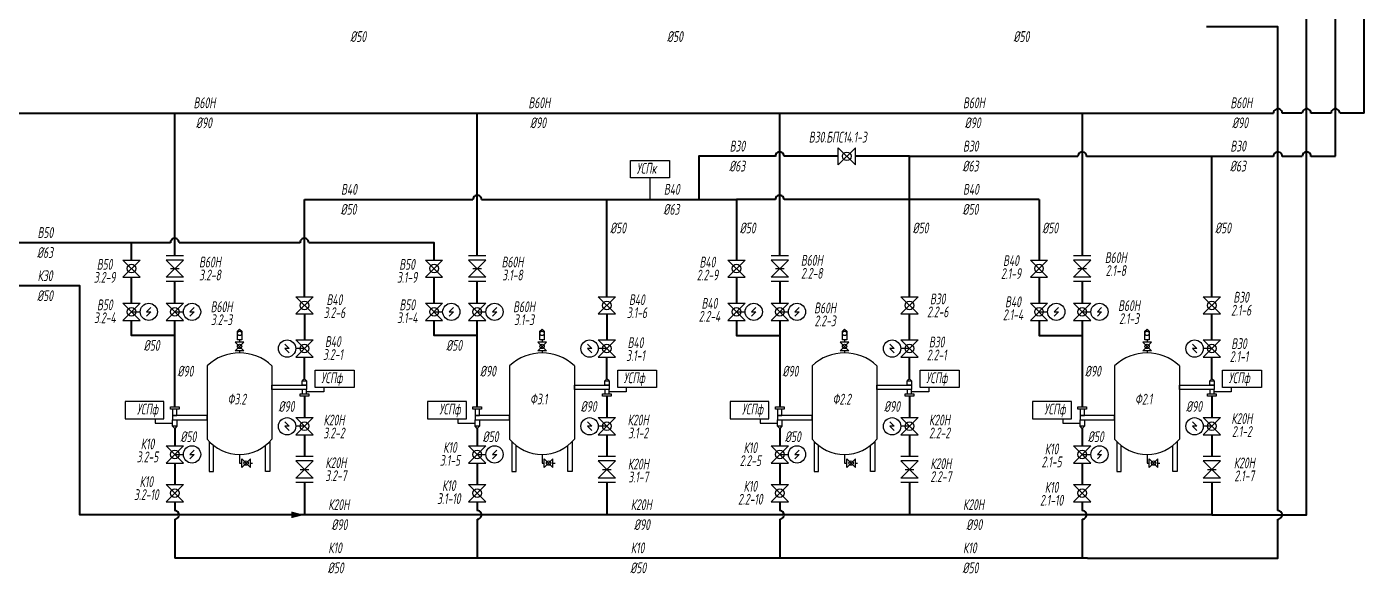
# Model space of a CAD drawing. Header units: millimetres. Extents: x 224478 to 277836, y -897 to 38307.
# Drawn here: x 246884 to 277836, y 6644 to 19296 of the extents above; entities that cross this region are included whole.
import ezdxf

# ---------------------------------------------------------------- set-up
doc = ezdxf.new("R2010")
doc.units = ezdxf.units.MM
doc.layers.add('1', color=7, linetype='Continuous')
for name, color, linetype, lineweight in [('В30', 136, 'Continuous', 40), ('В40', 142, 'Continuous', 40), ('В50', 180, 'Continuous', 40), ('В60Н', 140, 'Continuous', 40), ('К20Н', 33, 'Continuous', 40), ('К30', 54, 'Continuous', 40)]:
    doc.layers.add(name, color=color, linetype=linetype, lineweight=lineweight)
doc.layers.add('К10', color=7, linetype='Continuous', lineweight=40, true_color=0xffbe00)
doc.layers.add('Надписи', color=7, linetype='Continuous', true_color=0x93278f)
doc.styles.add('Eskd знаки', font='eskd.shx', dxfattribs={"width": 0.8, "oblique": 10})

msp = doc.modelspace()

# ---------------------------------------------------------------- linework, layer by layer
for p, q in [((265659, 16096), (265659, 16496)), ((265659, 16496), (266059, 16096)), ((265659, 16096), (266059, 16496)), ((266059, 16096), (266059, 16496)), ((250509, 13996), (250109, 13996)), ((257509, 13996), (257109, 13996)), ((264509, 13996), (264109, 13996)), ((271509, 13996), (271109, 13996)), ((249109, 13896), (249509, 13896)), ((249509, 13896), (249109, 13496)), ((249109, 13896), (249509, 13496)), ((250509, 13896), (250109, 13896)), ((250109, 13896), (250509, 13496)), ((250509, 13896), (250109, 13496)), ((250209, 13696), (250409, 13696)), ((256109, 13896), (256509, 13896)), ((256509, 13896), (256109, 13496)), ((256109, 13896), (256509, 13496)), ((257509, 13896), (257109, 13896)), ((257109, 13896), (257509, 13496)), ((257509, 13896), (257109, 13496)), ((257209, 13696), (257409, 13696)), ((263109, 13896), (263509, 13896)), ((263509, 13896), (263109, 13496)), ((263109, 13896), (263509, 13496)), ((264509, 13896), (264109, 13896)), ((264109, 13896), (264509, 13496)), ((264509, 13896), (264109, 13496)), ((264209, 13696), (264409, 13696)), ((270109, 13896), (270509, 13896)), ((270509, 13896), (270109, 13496)), ((270109, 13896), (270509, 13496)), ((271509, 13896), (271109, 13896)), ((271109, 13896), (271509, 13496)), ((271509, 13896), (271109, 13496)), ((271209, 13696), (271409, 13696)), ((249109, 13496), (249509, 13496)), ((250509, 13496), (250109, 13496)), ((250509, 13396), (250109, 13396)), ((256109, 13496), (256509, 13496)), ((257509, 13496), (257109, 13496)), ((257509, 13396), (257109, 13396)), ((263109, 13496), (263509, 13496)), ((264509, 13496), (264109, 13496)), ((264509, 13396), (264109, 13396)), ((270109, 13496), (270509, 13496)), ((271509, 13496), (271109, 13496)), ((271509, 13396), (271109, 13396)), ((253109, 13046), (253509, 13046)), ((253509, 13046), (253109, 12646)), ((253109, 13046), (253509, 12646)), ((260109, 13046), (260509, 13046)), ((260509, 13046), (260109, 12646)), ((260109, 13046), (260509, 12646)), ((267109, 13046), (267509, 13046)), ((267509, 13046), (267109, 12646)), ((267109, 13046), (267509, 12646)), ((274109, 13046), (274509, 13046)), ((274509, 13046), (274109, 12646)), ((274109, 13046), (274509, 12646)), ((249109, 12896), (249509, 12896)), ((249509, 12896), (249109, 12496)), ((249109, 12896), (249509, 12496)), ((249309, 12696), (249509, 12696)), ((249759, 12796), (249659, 12696)), ((249659, 12696), (249759, 12696)), ((249759, 12696), (249659, 12596)), ((250109, 12896), (250509, 12896)), ((250509, 12896), (250109, 12496)), ((250109, 12896), (250509, 12496)), ((250309, 12696), (250509, 12696)), ((250759, 12796), (250659, 12696)), ((250659, 12696), (250759, 12696)), ((250759, 12696), (250659, 12596)), ((256109, 12896), (256509, 12896)), ((256509, 12896), (256109, 12496)), ((256109, 12896), (256509, 12496)), ((256309, 12696), (256509, 12696)), ((256759, 12796), (256659, 12696)), ((256659, 12696), (256759, 12696)), ((256759, 12696), (256659, 12596)), ((257109, 12896), (257509, 12896)), ((257509, 12896), (257109, 12496)), ((257109, 12896), (257509, 12496)), ((257309, 12696), (257509, 12696)), ((257759, 12796), (257659, 12696)), ((257659, 12696), (257759, 12696)), ((257759, 12696), (257659, 12596)), ((263109, 12896), (263509, 12896)), ((263509, 12896), (263109, 12496)), ((263109, 12896), (263509, 12496)), ((263309, 12696), (263509, 12696)), ((263759, 12796), (263659, 12696)), ((263659, 12696), (263759, 12696)), ((263759, 12696), (263659, 12596)), ((264109, 12896), (264509, 12896)), ((264509, 12896), (264109, 12496)), ((264109, 12896), (264509, 12496)), ((264309, 12696), (264509, 12696)), ((264759, 12796), (264659, 12696)), ((264659, 12696), (264759, 12696)), ((264759, 12696), (264659, 12596)), ((270109, 12896), (270509, 12896)), ((270509, 12896), (270109, 12496)), ((270109, 12896), (270509, 12496)), ((270309, 12696), (270509, 12696)), ((270759, 12796), (270659, 12696)), ((270659, 12696), (270759, 12696)), ((270759, 12696), (270659, 12596)), ((271109, 12896), (271509, 12896)), ((271509, 12896), (271109, 12496)), ((271109, 12896), (271509, 12496)), ((271309, 12696), (271509, 12696)), ((271759, 12796), (271659, 12696)), ((271659, 12696), (271759, 12696)), ((271759, 12696), (271659, 12596)), ((249109, 12496), (249509, 12496)), ((250109, 12496), (250509, 12496)), ((253109, 12646), (253509, 12646)), ((256109, 12496), (256509, 12496)), ((257109, 12496), (257509, 12496)), ((260109, 12646), (260509, 12646)), ((263109, 12496), (263509, 12496)), ((264109, 12496), (264509, 12496)), ((267109, 12646), (267509, 12646)), ((270109, 12496), (270509, 12496)), ((271109, 12496), (271509, 12496)), ((274109, 12646), (274509, 12646)), ((251759, 12246), (251809, 12296)), ((251809, 12296), (251859, 12246)), ((258759, 12246), (258809, 12296)), ((258809, 12296), (258859, 12246)), ((265759, 12246), (265809, 12296)), ((265809, 12296), (265859, 12246)), ((272759, 12246), (272809, 12296)), ((272809, 12296), (272859, 12246)), ((251909, 11996), (251709, 11996)), ((251709, 11996), (251909, 11796)), ((251909, 11996), (251709, 11796)), ((251909, 11796), (251709, 11796)), ((251809, 12046), (251809, 11996)), ((251809, 11796), (251809, 11746)), ((252859, 11946), (252959, 11846)), ((252959, 11846), (252859, 11846)), ((252859, 11846), (252959, 11746)), ((253109, 12046), (253509, 12046)), ((253509, 12046), (253109, 11646)), ((253109, 12046), (253509, 11646)), ((253309, 11846), (253109, 11846)), ((258909, 11996), (258709, 11996)), ((258709, 11996), (258909, 11796)), ((258909, 11996), (258709, 11796)), ((258909, 11796), (258709, 11796)), ((258809, 12046), (258809, 11996)), ((258809, 11796), (258809, 11746)), ((259859, 11946), (259959, 11846)), ((259959, 11846), (259859, 11846)), ((259859, 11846), (259959, 11746)), ((260109, 12046), (260509, 12046)), ((260509, 12046), (260109, 11646)), ((260109, 12046), (260509, 11646)), ((260309, 11846), (260109, 11846)), ((265909, 11996), (265709, 11996)), ((265709, 11996), (265909, 11796)), ((265909, 11996), (265709, 11796)), ((265909, 11796), (265709, 11796)), ((265809, 12046), (265809, 11996)), ((265809, 11796), (265809, 11746)), ((266859, 11946), (266959, 11846)), ((266959, 11846), (266859, 11846)), ((266859, 11846), (266959, 11746)), ((267109, 12046), (267509, 12046)), ((267509, 12046), (267109, 11646)), ((267109, 12046), (267509, 11646)), ((267309, 11846), (267109, 11846)), ((272909, 11996), (272709, 11996)), ((272709, 11996), (272909, 11796)), ((272909, 11996), (272709, 11796)), ((272909, 11796), (272709, 11796)), ((272809, 12046), (272809, 11996)), ((272809, 11796), (272809, 11746)), ((273859, 11946), (273959, 11846)), ((273959, 11846), (273859, 11846)), ((273859, 11846), (273959, 11746)), ((274109, 12046), (274509, 12046)), ((274509, 12046), (274109, 11646)), ((274109, 12046), (274509, 11646)), ((274309, 11846), (274109, 11846)), ((253109, 11646), (253509, 11646)), ((260109, 11646), (260509, 11646)), ((267109, 11646), (267509, 11646)), ((274109, 11646), (274509, 11646)), ((253309, 11146), (253259, 11096)), ((253359, 11096), (253309, 11146)), ((260309, 11146), (260259, 11096)), ((260359, 11096), (260309, 11146)), ((267309, 11146), (267259, 11096)), ((267359, 11096), (267309, 11146)), ((274309, 11146), (274259, 11096)), ((274359, 11096), (274309, 11146)), ((253759, 10846), (253359, 10846)), ((253759, 10946), (253759, 10846)), ((260759, 10846), (260359, 10846)), ((260759, 10946), (260759, 10846)), ((267759, 10846), (267359, 10846)), ((267759, 10946), (267759, 10846)), ((274759, 10846), (274359, 10846)), ((274759, 10946), (274759, 10846)), ((249859, 10221), (249859, 10121)), ((253109, 10246), (253509, 10246)), ((253509, 10246), (253109, 9846)), ((253109, 10246), (253509, 9846)), ((256859, 10221), (256859, 10121)), ((260109, 10246), (260509, 10246)), ((260509, 10246), (260109, 9846)), ((260109, 10246), (260509, 9846)), ((263859, 10221), (263859, 10121)), ((267109, 10246), (267509, 10246)), ((267509, 10246), (267109, 9846)), ((267109, 10246), (267509, 9846)), ((270859, 10221), (270859, 10121)), ((274109, 10246), (274509, 10246)), ((274509, 10246), (274109, 9846)), ((274109, 10246), (274509, 9846)), ((249859, 10121), (250259, 10121)), ((250309, 9996), (250259, 10046)), ((250359, 10046), (250309, 9996)), ((252859, 10146), (252959, 10046)), ((252959, 10046), (252859, 10046)), ((252859, 10046), (252959, 9946)), ((253309, 10046), (253109, 10046)), ((256859, 10121), (257259, 10121)), ((257309, 9996), (257259, 10046)), ((257359, 10046), (257309, 9996)), ((259859, 10146), (259959, 10046)), ((259959, 10046), (259859, 10046)), ((259859, 10046), (259959, 9946)), ((260309, 10046), (260109, 10046)), ((263859, 10121), (264259, 10121)), ((264309, 9996), (264259, 10046)), ((264359, 10046), (264309, 9996)), ((266859, 10146), (266959, 10046)), ((266959, 10046), (266859, 10046)), ((266859, 10046), (266959, 9946)), ((267309, 10046), (267109, 10046)), ((270859, 10121), (271259, 10121)), ((271309, 9996), (271259, 10046)), ((271359, 10046), (271309, 9996)), ((273859, 10146), (273959, 10046)), ((273959, 10046), (273859, 10046)), ((273859, 10046), (273959, 9946)), ((274309, 10046), (274109, 10046)), ((250109, 9596), (250509, 9596)), ((250509, 9596), (250109, 9196)), ((250109, 9596), (250509, 9196)), ((253109, 9846), (253509, 9846)), ((257109, 9596), (257509, 9596)), ((257509, 9596), (257109, 9196)), ((257109, 9596), (257509, 9196)), ((260109, 9846), (260509, 9846)), ((264109, 9596), (264509, 9596)), ((264509, 9596), (264109, 9196)), ((264109, 9596), (264509, 9196)), ((267109, 9846), (267509, 9846)), ((271109, 9596), (271509, 9596)), ((271509, 9596), (271109, 9196)), ((271109, 9596), (271509, 9196)), ((274109, 9846), (274509, 9846)), ((250309, 9396), (250509, 9396)), ((250759, 9496), (250659, 9396)), ((250659, 9396), (250759, 9396)), ((250759, 9396), (250659, 9296)), ((251809, 9396), (251809, 9196)), ((251859, 9096), (251859, 9296)), ((252059, 9296), (251859, 9096)), ((252059, 9096), (251859, 9296)), ((252059, 9096), (252059, 9296)), ((253509, 9346), (253109, 9346)), ((257309, 9396), (257509, 9396)), ((257759, 9496), (257659, 9396)), ((257659, 9396), (257759, 9396)), ((257759, 9396), (257659, 9296)), ((258809, 9396), (258809, 9196)), ((258859, 9096), (258859, 9296)), ((259059, 9296), (258859, 9096)), ((259059, 9096), (258859, 9296)), ((259059, 9096), (259059, 9296)), ((260509, 9346), (260109, 9346)), ((264309, 9396), (264509, 9396)), ((264759, 9496), (264659, 9396)), ((264659, 9396), (264759, 9396)), ((264759, 9396), (264659, 9296)), ((265809, 9396), (265809, 9196)), ((265859, 9096), (265859, 9296)), ((266059, 9296), (265859, 9096)), ((266059, 9096), (265859, 9296)), ((266059, 9096), (266059, 9296)), ((267509, 9346), (267109, 9346)), ((271309, 9396), (271509, 9396)), ((271759, 9496), (271659, 9396)), ((271659, 9396), (271759, 9396)), ((271759, 9396), (271659, 9296)), ((272809, 9396), (272809, 9196)), ((272859, 9096), (272859, 9296)), ((273059, 9296), (272859, 9096)), ((273059, 9096), (272859, 9296)), ((273059, 9096), (273059, 9296)), ((274509, 9346), (274109, 9346)), ((250109, 9196), (250509, 9196)), ((251809, 9196), (251859, 9196)), ((252059, 9196), (252109, 9196)), ((253509, 9246), (253109, 9246)), ((253109, 9246), (253509, 8846)), ((253509, 9246), (253109, 8846)), ((253209, 9046), (253409, 9046)), ((257109, 9196), (257509, 9196)), ((258809, 9196), (258859, 9196)), ((259059, 9196), (259109, 9196)), ((260509, 9246), (260109, 9246)), ((260109, 9246), (260509, 8846)), ((260509, 9246), (260109, 8846)), ((260209, 9046), (260409, 9046)), ((264109, 9196), (264509, 9196)), ((265809, 9196), (265859, 9196)), ((266059, 9196), (266109, 9196)), ((267509, 9246), (267109, 9246)), ((267109, 9246), (267509, 8846)), ((267509, 9246), (267109, 8846)), ((267209, 9046), (267409, 9046)), ((271109, 9196), (271509, 9196)), ((272809, 9196), (272859, 9196)), ((273059, 9196), (273109, 9196)), ((274509, 9246), (274109, 9246)), ((274109, 9246), (274509, 8846)), ((274509, 9246), (274109, 8846)), ((274209, 9046), (274409, 9046)), ((250109, 8696), (250509, 8696)), ((250509, 8296), (250109, 8696)), ((250109, 8296), (250509, 8696)), ((253509, 8846), (253109, 8846)), ((253509, 8746), (253109, 8746)), ((257109, 8696), (257509, 8696)), ((257509, 8296), (257109, 8696)), ((257109, 8296), (257509, 8696)), ((260509, 8846), (260109, 8846)), ((260509, 8746), (260109, 8746)), ((264109, 8696), (264509, 8696)), ((264509, 8296), (264109, 8696)), ((264109, 8296), (264509, 8696)), ((267509, 8846), (267109, 8846)), ((267509, 8746), (267109, 8746)), ((271109, 8696), (271509, 8696)), ((271509, 8296), (271109, 8696)), ((271109, 8296), (271509, 8696)), ((274509, 8846), (274109, 8846)), ((274509, 8746), (274109, 8746)), ((250109, 8296), (250509, 8296)), ((257109, 8296), (257509, 8296)), ((264109, 8296), (264509, 8296)), ((271109, 8296), (271509, 8296))]:
    msp.add_line(p, q)
for points in [[(261759, 15796), (260859, 15796), (260859, 16196), (261759, 16196)], [(251759, 12246), (251859, 12246), (251859, 12046), (251759, 12046)], [(258759, 12246), (258859, 12246), (258859, 12046), (258759, 12046)], [(265759, 12246), (265859, 12246), (265859, 12046), (265759, 12046)], [(272759, 12246), (272859, 12246), (272859, 12046), (272759, 12046)], [(254459, 10946), (253559, 10946), (253559, 11346), (254459, 11346)], [(261459, 10946), (260559, 10946), (260559, 11346), (261459, 11346)], [(268459, 10946), (267559, 10946), (267559, 11346), (268459, 11346)], [(275459, 10946), (274559, 10946), (274559, 11346), (275459, 11346)], [(249159, 10221), (250059, 10221), (250059, 10621), (249159, 10621)], [(256159, 10221), (257059, 10221), (257059, 10621), (256159, 10621)], [(263159, 10221), (264059, 10221), (264059, 10621), (263159, 10621)], [(270159, 10221), (271059, 10221), (271059, 10621), (270159, 10621)]]:
    msp.add_lwpolyline(points, close=True)
msp.add_lwpolyline([(261309, 15296), (261309, 15796)])
for centre, radius in [((265859, 16296), 100), ((249309, 13696), 100), ((256309, 13696), 100), ((263309, 13696), 100), ((270309, 13696), 100), ((249309, 12696), 100), ((249709, 12696), 200), ((250309, 12696), 100), ((250709, 12696), 200), ((253309, 12846), 100), ((256309, 12696), 100), ((256709, 12696), 200), ((257309, 12696), 100), ((257709, 12696), 200), ((260309, 12846), 100), ((263309, 12696), 100), ((263709, 12696), 200), ((264309, 12696), 100), ((264709, 12696), 200), ((267309, 12846), 100), ((270309, 12696), 100), ((270709, 12696), 200), ((271309, 12696), 100), ((271709, 12696), 200), ((274309, 12846), 100), ((251809, 12196), 50), ((258809, 12196), 50), ((265809, 12196), 50), ((272809, 12196), 50), ((251809, 11896), 50), ((252909, 11846), 200), ((253309, 11846), 100), ((258809, 11896), 50), ((259909, 11846), 200), ((260309, 11846), 100), ((265809, 11896), 50), ((266909, 11846), 200), ((267309, 11846), 100), ((272809, 11896), 50), ((273909, 11846), 200), ((274309, 11846), 100), ((252909, 10046), 200), ((259909, 10046), 200), ((266909, 10046), 200), ((273909, 10046), 200), ((253309, 10046), 100), ((260309, 10046), 100), ((267309, 10046), 100), ((274309, 10046), 100), ((250709, 9396), 200), ((257709, 9396), 200), ((264709, 9396), 200), ((271709, 9396), 200), ((250309, 9396), 100), ((257309, 9396), 100), ((264309, 9396), 100), ((271309, 9396), 100), ((251959, 9196), 50), ((258959, 9196), 50), ((265959, 9196), 50), ((272959, 9196), 50), ((250309, 8496), 100), ((257309, 8496), 100), ((264309, 8496), 100), ((271309, 8496), 100)]:
    msp.add_circle(centre, radius)
at = {"layer": '1'}
for p, q in [((251059, 11448), (251059, 9746)), ((252559, 11448), (252559, 9746)), ((258059, 11448), (258059, 9746)), ((259559, 11448), (259559, 9746)), ((265059, 11448), (265059, 9746)), ((266559, 11448), (266559, 9746)), ((272059, 11448), (272059, 9746)), ((273559, 11448), (273559, 9746)), ((251109, 9696), (251109, 8996)), ((251209, 8996), (251209, 9596)), ((252409, 8996), (252409, 9596)), ((252509, 9692), (252509, 8996)), ((258109, 9696), (258109, 8996)), ((258209, 8996), (258209, 9596)), ((259409, 8996), (259409, 9596)), ((259509, 9692), (259509, 8996)), ((265109, 9696), (265109, 8996)), ((265209, 8996), (265209, 9596)), ((266409, 8996), (266409, 9596)), ((266509, 9692), (266509, 8996)), ((272109, 9696), (272109, 8996)), ((272209, 8996), (272209, 9596)), ((273409, 8996), (273409, 9596)), ((273509, 9692), (273509, 8996)), ((251109, 8996), (251209, 8996)), ((252509, 8996), (252409, 8996)), ((258109, 8996), (258209, 8996)), ((259509, 8996), (259409, 8996)), ((265109, 8996), (265209, 8996)), ((266509, 8996), (266409, 8996)), ((272109, 8996), (272209, 8996)), ((273509, 8996), (273409, 8996))]:
    msp.add_line(p, q, dxfattribs=at)
for points in [[(253359, 10896), (252559, 10896), (252559, 10996), (253359, 10996)], [(253359, 10996), (253259, 10996), (253259, 11096), (253359, 11096)], [(253359, 10896), (253259, 10896), (253259, 10796), (253359, 10796)], [(260359, 10896), (259559, 10896), (259559, 10996), (260359, 10996)], [(260359, 10996), (260259, 10996), (260259, 11096), (260359, 11096)], [(260359, 10896), (260259, 10896), (260259, 10796), (260359, 10796)], [(267359, 10896), (266559, 10896), (266559, 10996), (267359, 10996)], [(267359, 10996), (267259, 10996), (267259, 11096), (267359, 11096)], [(267359, 10896), (267259, 10896), (267259, 10796), (267359, 10796)], [(274359, 10896), (273559, 10896), (273559, 10996), (274359, 10996)], [(274359, 10996), (274259, 10996), (274259, 11096), (274359, 11096)], [(274359, 10896), (274259, 10896), (274259, 10796), (274359, 10796)], [(253209, 10796), (253409, 10796), (253409, 10746), (253209, 10746)], [(260209, 10796), (260409, 10796), (260409, 10746), (260209, 10746)], [(267209, 10796), (267409, 10796), (267409, 10746), (267209, 10746)], [(274209, 10796), (274409, 10796), (274409, 10746), (274209, 10746)], [(250409, 10446), (250209, 10446), (250209, 10496), (250409, 10496)], [(250259, 10296), (250359, 10296), (250359, 10446), (250259, 10446)], [(250259, 10196), (251059, 10196), (251059, 10296), (250259, 10296)], [(257409, 10446), (257209, 10446), (257209, 10496), (257409, 10496)], [(257259, 10296), (257359, 10296), (257359, 10446), (257259, 10446)], [(257259, 10196), (258059, 10196), (258059, 10296), (257259, 10296)], [(264409, 10446), (264209, 10446), (264209, 10496), (264409, 10496)], [(264259, 10296), (264359, 10296), (264359, 10446), (264259, 10446)], [(264259, 10196), (265059, 10196), (265059, 10296), (264259, 10296)], [(271409, 10446), (271209, 10446), (271209, 10496), (271409, 10496)], [(271259, 10296), (271359, 10296), (271359, 10446), (271259, 10446)], [(271259, 10196), (272059, 10196), (272059, 10296), (271259, 10296)], [(250259, 10196), (250359, 10196), (250359, 10046), (250259, 10046)], [(257259, 10196), (257359, 10196), (257359, 10046), (257259, 10046)], [(264259, 10196), (264359, 10196), (264359, 10046), (264259, 10046)], [(271259, 10196), (271359, 10196), (271359, 10046), (271259, 10046)]]:
    msp.add_lwpolyline(points, close=True, dxfattribs=at)
for centre, radius, start, end in [((251809, 10654), 1092, 46.6141, 133.3859), ((258809, 10654), 1092, 46.6141, 133.3859), ((265809, 10654), 1092, 46.6141, 133.3859), ((272809, 10654), 1092, 46.6141, 133.3859), ((251809, 10375), 979, 219.9662, 320.0338), ((258809, 10375), 979, 219.9662, 320.0338), ((265809, 10375), 979, 219.9662, 320.0338), ((272809, 10375), 979, 219.9662, 320.0338)]:
    msp.add_arc(centre, radius, start, end, dxfattribs=at)
at = {"layer": 'В30'}
for points in [[(277169, 16296), (277169, 26596), (275620, 26596)], [(264209, 16296), (262434, 16296), (262434, 15296)], [(265659, 16296), (264409, 16296)], [(267309, 16296), (266059, 16296)], [(267309, 13046), (267309, 16296), (271209, 16296)], [(271409, 16296), (274309, 16296)], [(274309, 13046), (274309, 16296), (275736, 16296)], [(275936, 16296), (276402, 16296)], [(276602, 16296), (277169, 16296)], [(267309, 12046), (267309, 12646)], [(274309, 12046), (274309, 12646)], [(267309, 11146), (267309, 11646)], [(274309, 11146), (274309, 11646)]]:
    msp.add_lwpolyline(points, dxfattribs=at)
for centre in [(264309, 16296), (271309, 16296), (275836, 16296), (276502, 16296)]:
    msp.add_arc(centre, 100, 359.7459, 180.2541, dxfattribs=at)
at = {"layer": 'В40'}
for points in [[(253309, 15296), (257209, 15296)], [(253309, 13046), (253309, 15296)], [(257409, 15296), (263309, 15296)], [(260309, 13046), (260309, 15296)], [(264209, 15296), (263309, 15296), (263309, 13896)], [(270309, 15296), (264409, 15296)], [(270309, 15296), (270309, 13896)], [(263309, 13496), (263309, 12896)], [(270309, 13496), (270309, 12896)], [(253309, 12646), (253309, 12046)], [(260309, 12646), (260309, 12046)], [(263309, 12496), (263309, 12146), (264309, 12146)], [(270309, 12496), (270309, 12146), (271309, 12146)], [(253309, 11146), (253309, 11646)], [(260309, 11146), (260309, 11646)]]:
    msp.add_lwpolyline(points, dxfattribs=at)
for centre in [(257309, 15296), (264309, 15296)]:
    msp.add_arc(centre, 100, 359.7459, 180.2541, dxfattribs=at)
at = {"layer": 'В50'}
for points in [[(247209, 14296), (246409, 14296)], [(250209, 14296), (247209, 14296)], [(249309, 13896), (249309, 14296)], [(253209, 14296), (250409, 14296)], [(256309, 13896), (256309, 14296), (253409, 14296)], [(249309, 12896), (249309, 13496)], [(256309, 12896), (256309, 13496)], [(250309, 12146), (249309, 12146), (249309, 12496)], [(257309, 12146), (256309, 12146), (256309, 12496)]]:
    msp.add_lwpolyline(points, dxfattribs=at)
for centre in [(250309, 14296), (253309, 14296)]:
    msp.add_arc(centre, 100, 359.7459, 180.2541, dxfattribs=at)
at = {"layer": 'В60Н'}
for points in [[(277836, 17296), (277836, 28596), (274184, 28596), (250309, 28596)], [(246309, 11336), (246309, 17296), (271309, 17296), (271309, 13996)], [(250309, 13996), (250309, 17296)], [(257309, 13996), (257309, 17296)], [(264309, 13996), (264309, 17296)], [(271309, 17297), (275736, 17297)], [(276402, 17296), (275936, 17296)], [(277069, 17296), (276602, 17296)], [(277836, 17297), (277269, 17296)], [(250309, 12896), (250309, 13396)], [(257309, 12896), (257309, 13396)], [(264309, 13396), (264309, 12896)], [(271309, 13396), (271309, 12896)], [(250309, 10496), (250309, 12496)], [(257309, 10496), (257309, 12496)], [(264309, 12496), (264309, 10496)], [(271309, 12496), (271309, 10496)]]:
    msp.add_lwpolyline(points, dxfattribs=at)
for centre in [(275836, 17297), (276502, 17297), (277169, 17297)]:
    msp.add_arc(centre, 100, 359.7459, 180.2541, dxfattribs=at)
at = {"layer": 'К10'}
for points in [[(275836, 8096), (275836, 19296), (274184, 19296)], [(250309, 9996), (250309, 9596)], [(257309, 9996), (257309, 9596)], [(264309, 9996), (264309, 9596)], [(271309, 9996), (271309, 9596)], [(250309, 9196), (250309, 8696)], [(257309, 9196), (257309, 8696)], [(264309, 9196), (264309, 8696)], [(271309, 9196), (271309, 8696)], [(250309, 8296), (250309, 8096)], [(257309, 8296), (257309, 8096)], [(264309, 8296), (264309, 8096)], [(271309, 8296), (271309, 8096)], [(250309, 7896), (250309, 6996)], [(257309, 7896), (257309, 6996)], [(264309, 7896), (264309, 6996)], [(271309, 7896), (271309, 6996)], [(271434, 6996), (275836, 6996), (275836, 7896)], [(271434, 6996), (250309, 6996)]]:
    msp.add_lwpolyline(points, dxfattribs=at)
for centre in [(250309, 7996), (257309, 7996), (264309, 7996), (271309, 7996), (275836, 7996)]:
    msp.add_arc(centre, 100, 269.7459, 90.2541, dxfattribs=at)
at = {"layer": 'К20Н'}
for points in [[(274309, 7996), (276502, 7996), (276502, 20296), (246209, 20296), (236857, 20296)], [(253309, 7996), (248109, 7996), (248109, 13296), (246409, 13296)], [(253309, 10746), (253309, 10246)], [(260309, 10746), (260309, 10246)], [(267309, 10746), (267309, 10246)], [(274309, 10746), (274309, 10246)], [(253309, 9846), (253309, 9346)], [(260309, 9846), (260309, 9346)], [(267309, 9846), (267309, 9346)], [(274309, 9846), (274309, 9346)], [(274309, 8746), (274309, 7996), (253309, 7996)], [(253309, 8746), (253309, 7996)], [(260309, 8746), (260309, 7996)], [(267309, 8746), (267309, 7996)]]:
    msp.add_lwpolyline(points, dxfattribs=at)
at = {"layer": 'К30'}
msp.add_lwpolyline([(253009, 7996, 154, 0, 0), (253309, 7996, 0, 0, 0)], format="xyseb", dxfattribs=at)

# ---------------------------------------------------------------- texts
at = {"ltscale": 15, "char_height": 250, "width": 850, "attachment_point": 1, "style": 'Eskd знаки'}
for s, insert in [('Ф3.2', (251531, 10800)), ('Ф3.1', (258531, 10800)), ('Ф2.2', (265531, 10800)), ('Ф2.1', (272531, 10800))]:
    msp.add_mtext(s, dxfattribs=dict(at, insert=insert))
at = {"layer": '1', "char_height": 250, "style": 'Eskd знаки'}
for s, insert, attachment_point in [('УСПк', (260997, 16144), 1), ('УСПф', (253697, 11294), 1), ('УСПф', (260697, 11294), 1), ('УСПф', (267697, 11294), 1), ('УСПф', (274697, 11294), 1), ('УСПф', (249922, 10569), 3), ('УСПф', (256922, 10569), 3), ('УСПф', (263922, 10569), 3), ('УСПф', (270922, 10569), 3)]:
    msp.add_mtext_dynamic_manual_height_columns(s, width=2263.46, gutter_width=22.5, heights=[0], dxfattribs=dict(at, insert=insert, attachment_point=attachment_point))
at = {"layer": 'Надписи', "ltscale": 15, "char_height": 250, "width": 850, "attachment_point": 1, "style": 'Eskd знаки'}
for s, insert in [('%%C50', (254371, 19194)), ('%%C50', (261702, 19194)), ('%%C50', (269719, 19194)), ('В60Н', (250745, 17660)), ('В60Н', (258494, 17660)), ('В60Н', (268551, 17660)), ('В60Н', (274739, 17660)), ('%%C90', (250801, 17197)), ('%%C90', (258533, 17197)), ('%%C90', (268591, 17197)), ('%%C90', (274779, 17197)), ('В30.БПС14.1-3', (264982, 16865)), ('В30', (263151, 16657)), ('В30', (268551, 16657)), ('В30', (274739, 16657)), ('%%C63', (263140, 16194)), ('%%C63', (268540, 16194)), ('%%C63', (274729, 16194)), ('В40', (254159, 15657)), ('В40', (261629, 15657)), ('В40', (268551, 15657)), ('%%C50', (254148, 15194)), ('%%C63', (261618, 15194)), ('%%C50', (268540, 15194)), ('В50', (247135, 14657)), ('%%C50', (260385, 14763)), ('%%C50', (263385, 14763)), ('%%C50', (267385, 14763)), ('%%C50', (270385, 14763)), ('%%C50', (274385, 14763)), ('%%C63', (247124, 14194)), ('К30', (247135, 13657)), ('%%C50', (247124, 13194)), ('%%C50', (249592, 12044)), ('%%C50', (256592, 12044)), ('%%C90', (250373, 11447)), ('%%C90', (257373, 11447)), ('%%C90', (264373, 11447)), ('%%C90', (271373, 11447)), ('%%C90', (252711, 10630)), ('%%C90', (259704, 10630)), ('%%C90', (266724, 10630)), ('%%C90', (273714, 10630)), ('%%C50', (250441, 9930)), ('%%C50', (257435, 9930)), ('%%C50', (264431, 9930)), ('%%C50', (271440, 9930)), ('К20Н', (253862, 8357)), ('К20Н', (260862, 8357)), ('К20Н', (268551, 8357)), ('%%C90', (253937, 7894)), ('%%C90', (260937, 7894)), ('%%C90', (268626, 7894)), ('К10', (253862, 7357)), ('К10', (260862, 7357)), ('К10', (268551, 7357)), ('%%C50', (253851, 6894)), ('%%C50', (260851, 6894)), ('%%C50', (268540, 6894))]:
    msp.add_mtext(s, dxfattribs=dict(at, insert=insert))
at = {"layer": 'Надписи', "ltscale": 15, "char_height": 250, "width": 796.88, "attachment_point": 5, "line_spacing_factor": 0.72, "style": 'Eskd знаки'}
for s, insert in [('В60Н^J3.2-8', (251125, 13698)), ('В60Н^J3.1-8', (258125, 13698)), ('В40^J2.2-9', (262636, 13697)), ('В60Н^J2.2-8', (265051, 13738)), ('В40^J2.1-9', (269661, 13732)), ('В60Н^J2.1-8', (272086, 13802)), ('В50^J3.2-9', (248686, 13644)), ('В50^J3.1-9', (255686, 13644)), ('В40^J3.2-6', (254004, 12826)), ('В40^J3.1-6', (261004, 12826)), ('В40^J2.2-4', (262683, 12742)), ('В30^J2.2-6', (267965, 12845)), ('В40^J2.1-4', (269708, 12778)), ('В30^J2.1-6', (274987, 12884)), ('В50^J3.2-4', (248691, 12708)), ('В60Н^J3.2-3', (251392, 12663)), ('В50^J3.1-4', (255691, 12708)), ('В60Н^J3.1-3', (258392, 12663)), ('В60Н^J2.2-3', (265359, 12637)), ('В60Н^J2.1-3', (272394, 12690)), ('В40^J3.2-1', (253969, 11858)), ('В40^J3.1-1', (260972, 11834)), ('В30^J2.2-1', (267941, 11847)), ('В30^J2.1-1', (274938, 11811)), ('К20Н^J3.2-2', (253994, 10041)), ('К20Н^J3.1-2', (261032, 10041)), ('К20Н^J2.2-2', (268006, 10041)), ('К20Н^J2.1-2', (275003, 10076)), ('К10^J3.2-5', (249678, 9488)), ('К10^J3.1-5', (256678, 9406)), ('К10^J2.2-5', (263629, 9400)), ('К10^J2.1-5', (270600, 9372)), ('К20Н^J3.2-7', (254038, 9052)), ('К20Н^J3.1-7', (261038, 9021)), ('К20Н^J2.2-7', (268038, 9030)), ('К20Н^J2.1-7', (275060, 9049)), ('К10^J3.2-10', (249652, 8615)), ('К10^J3.1-10', (256652, 8523)), ('К10^J2.2-10', (263629, 8508)), ('К10^J2.1-10', (270600, 8484))]:
    msp.add_mtext(s, dxfattribs=dict(at, insert=insert))

doc.saveas('drawing.dxf')
